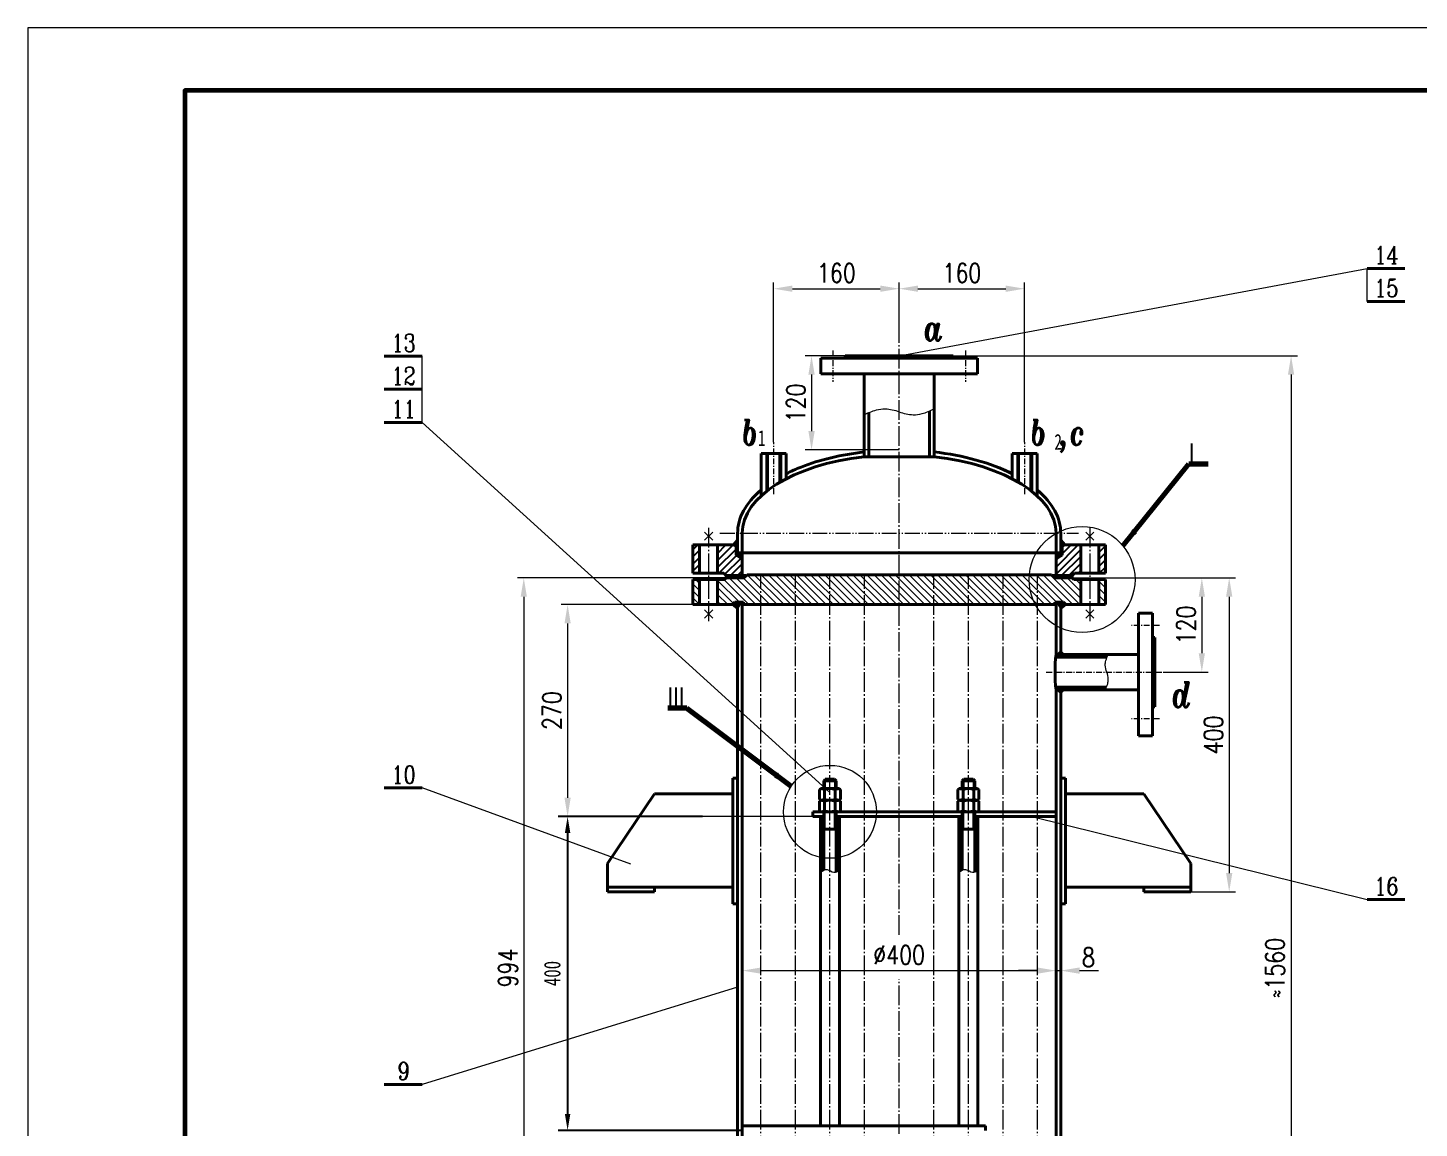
# Model space of a CAD drawing. Extents: x -43056 to 6363, y -23617 to 841.
# Drawn here: x 1611 to 3384, y -13310 to -11908 of the extents above; entities that cross this region are included whole.
import ezdxf
from ezdxf.enums import TextEntityAlignment as Align

# ---------------------------------------------------------------- set-up
doc = ezdxf.new("R2010")
doc.units = 0
doc.header["$LTSCALE"] = 10
doc.header["$PDMODE"] = 1
for name, pattern in [('JXX-L', [2.95, 1.9, -0.25, 0.15, -0.25, 0.15, -0.25]), ('ZXX-L', [3.28, 2.5, -0.3, 0.18, -0.3]), ('ZXX-S', [1.27, 0.75, -0.2, 0.12, -0.2])]:
    doc.linetypes.add(name, pattern=pattern)
doc.layers.get('Defpoints').update_dxf_attribs({"linetype": 'CONTINUOUS'})
doc.layers.add('5剖面线层', color=2, linetype='CONTINUOUS')
for name, color, linetype, lineweight in [('A 粗实线', 1, 'CONTINUOUS', 40), ('B 细实线', 7, 'CONTINUOUS', 18), ('C 文 字', 2, 'CONTINUOUS', 20), ('D 短中心线', 3, 'ZXX-S', 18), ('E 长中心线', 3, 'ZXX-L', 18), ('I 长双点线', 3, 'JXX-L', 18), ('J 标注尺寸', 2, 'CONTINUOUS', 18)]:
    doc.layers.add(name, color=color, linetype=linetype, lineweight=lineweight)
doc.styles.add('HZTXT', font='SIMFANG.TTF', dxfattribs={"width": 0.75})
doc.styles.add('ITALICT', font='ITALICT.shx', dxfattribs={"width": 0.7})
doc.styles.add('ROMANC', font='romanc', dxfattribs={"width": 0.7, "height": 6})
doc.styles.get("Standard").update_dxf_attribs({"font": 'SIMFANG.TTF'})
doc.styles.add('TH_GBDIM', font='romans.shx', dxfattribs={"width": 0.8, "bigfont": 'gbcbig.shx'})
doc.styles.add('标题中文', font='SIMFANG.TTF', dxfattribs={"width": 0.7})
doc.dimstyles.new('通用标注3.5', dxfattribs={"dimscale": 6, "dimtxt": 3.5, "dimasz": 3.5, "dimexe": 2, "dimexo": 0, "dimgap": 1.5, "dimtad": 1, "dimdec": 0, "dimzin": 0, "dimdsep": 46, "dimtxsty": 'HZTXT', "dimcen": 4, "dimadec": 0, "dimazin": 0, "dimtfac": 0.375, "dimtdec": 0, "dimtmove": 2, "dimatfit": 3, "dimfxl": 0, "dimtolj": 1, "dimtzin": 0, "dimarcsym": 0})
doc.dimstyles.new('通用标注4.0', dxfattribs={"dimscale": 8, "dimtxt": 3, "dimasz": 3, "dimexe": 1, "dimexo": 0, "dimgap": 1, "dimtad": 1, "dimdec": 0, "dimzin": 0, "dimdsep": 46, "dimtxsty": 'Standard', "dimcen": 0, "dimadec": 0, "dimazin": 0, "dimtfac": 0.375, "dimtdec": 0, "dimtmove": 2, "dimatfit": 3, "dimfxl": 0, "dimtzin": 0, "dimarcsym": 0})

# ---------------------------------------------------------------- blocks, each defined once
blk = doc.blocks.new('*D117')
at = {"layer": 'C 文 字', "color": 0}
for p, q in [((2790.4, -12326.3), (3229.1, -12326.3)), ((3221.1, -12350.3), (3221.1, -13862.3)), ((2790.4, -13886.3), (3229.1, -13886.3))]:
    blk.add_line(p, q, dxfattribs=at)
for points in [[(3217.1, -12350.3), (3225.1, -12350.3), (3221.1, -12326.3)], [(3217.1, -13862.3), (3225.1, -13862.3), (3221.1, -13886.3)]]:
    blk.add_solid(points, dxfattribs=at)
at = {"layer": 'Defpoints', "color": 0}
for p in [(2790.4, -12326.3), (2790.4, -13886.3), (3221.1, -13886.3)]:
    blk.add_point(p, dxfattribs=at)
at = {"layer": 'C 文 字', "color": 0, "insert": (3200.5, -13106.3), "char_height": 24, "attachment_point": 5, "rotation": 90, "style": 'TH_GBDIM'}
blk.add_mtext('≈1560', dxfattribs=at)
blk = doc.blocks.new('*D142')
at = {"layer": 'C 文 字', "color": 0, "lineweight": -2}
for p, q in [((2470.7, -12913.3), (2286.7, -12913.3)), ((2298.7, -12934.3), (2298.7, -13292.3)), ((2521.4, -13313.3), (2286.7, -13313.3))]:
    blk.add_line(p, q, dxfattribs=at)
at = {"layer": 'C 文 字', "color": 0}
for points in [[(2295.2, -12934.3), (2302.2, -12934.3), (2298.7, -12913.3)], [(2295.2, -13292.3), (2302.2, -13292.3), (2298.7, -13313.3)]]:
    blk.add_solid(points, dxfattribs=at)
at = {"layer": 'Defpoints', "color": 0}
for p in [(2470.7, -12913.3), (2298.7, -13313.3), (2521.4, -13313.3)]:
    blk.add_point(p, dxfattribs=at)
at = {"layer": 'C 文 字', "color": 0, "insert": (2279.2, -13113.3), "char_height": 21, "attachment_point": 5, "rotation": 90, "style": 'HZTXT'}
blk.add_mtext('\\A1;400', dxfattribs=at)
blk = doc.blocks.new('*D136')
at = {"layer": 'C 文 字', "color": 0}
for p, q in [((2458.4, -12643.3), (2290.7, -12643.3)), ((2298.7, -12667.3), (2298.7, -12889.3)), ((2611.4, -12913.3), (2290.7, -12913.3))]:
    blk.add_line(p, q, dxfattribs=at)
for points in [[(2294.7, -12667.3), (2302.7, -12667.3), (2298.7, -12643.3)], [(2294.7, -12889.3), (2302.7, -12889.3), (2298.7, -12913.3)]]:
    blk.add_solid(points, dxfattribs=at)
at = {"layer": 'Defpoints', "color": 0}
for p in [(2458.4, -12643.3), (2298.7, -12913.3), (2611.4, -12913.3)]:
    blk.add_point(p, dxfattribs=at)
at = {"layer": 'C 文 字', "color": 0, "insert": (2278.7, -12778.3), "char_height": 24, "attachment_point": 5, "rotation": 90, "style": 'TH_GBDIM'}
blk.add_mtext('270', dxfattribs=at)
blk = doc.blocks.new('*D109')
at = {"layer": 'C 文 字', "color": 0}
for p, q in [((2502.5, -12609.3), (2234.8, -12609.3)), ((2242.8, -12633.3), (2242.8, -13579.3)), ((2500.9, -13603.3), (2234.8, -13603.3))]:
    blk.add_line(p, q, dxfattribs=at)
for points in [[(2238.8, -12633.3), (2246.8, -12633.3), (2242.8, -12609.3)], [(2238.8, -13579.3), (2246.8, -13579.3), (2242.8, -13603.3)]]:
    blk.add_solid(points, dxfattribs=at)
at = {"layer": 'Defpoints', "color": 0}
for p in [(2502.5, -12609.3), (2242.8, -13603.3), (2500.9, -13603.3)]:
    blk.add_point(p, dxfattribs=at)
at = {"layer": 'C 文 字', "color": 0, "insert": (2222.8, -13106.3), "char_height": 24, "attachment_point": 5, "rotation": 90, "style": 'TH_GBDIM'}
blk.add_mtext('994', dxfattribs=at)
blk = doc.blocks.new('*D115')
at = {"layer": 'C 文 字', "color": 0}
for p, q in [((3107.3, -12609.3), (3150.2, -12609.3)), ((3142.2, -12633.3), (3142.2, -12985.3)), ((3093.4, -13009.3), (3150.2, -13009.3))]:
    blk.add_line(p, q, dxfattribs=at)
for points in [[(3138.2, -12633.3), (3146.2, -12633.3), (3142.2, -12609.3)], [(3138.2, -12985.3), (3146.2, -12985.3), (3142.2, -13009.3)]]:
    blk.add_solid(points, dxfattribs=at)
at = {"layer": 'Defpoints', "color": 0}
for p in [(3107.3, -12609.3), (3093.4, -13009.3), (3142.2, -13009.3)]:
    blk.add_point(p, dxfattribs=at)
at = {"layer": 'C 文 字', "color": 0, "insert": (3122.2, -12809.3), "char_height": 24, "attachment_point": 5, "rotation": 90, "style": 'TH_GBDIM'}
blk.add_mtext('400', dxfattribs=at)
blk = doc.blocks.new('*D112')
at = {"layer": 'C 文 字', "color": 0}
for p, q in [((2921.4, -13097.9), (2921.4, -13117.6)), ((2927.4, -13097.9), (2927.4, -13117.6)), ((2897.4, -13109.6), (2873.4, -13109.6)), ((2921.4, -13109.6), (2927.4, -13109.6)), ((2951.4, -13109.6), (2975.4, -13109.6))]:
    blk.add_line(p, q, dxfattribs=at)
for points in [[(2897.4, -13105.6), (2897.4, -13113.6), (2921.4, -13109.6)], [(2951.4, -13105.6), (2951.4, -13113.6), (2927.4, -13109.6)]]:
    blk.add_solid(points, dxfattribs=at)
at = {"layer": 'Defpoints', "color": 0}
for p in [(2921.4, -13097.9), (2927.4, -13097.9), (2927.4, -13109.6)]:
    blk.add_point(p, dxfattribs=at)
at = {"layer": 'C 文 字', "color": 0, "insert": (2962.8, -13092.7), "char_height": 24, "attachment_point": 5, "style": 'TH_GBDIM'}
blk.add_mtext('8', dxfattribs=at)
blk = doc.blocks.new('*D111')
at = {"layer": 'C 文 字', "color": 0}
for p, q in [((2521.4, -13084.7), (2521.4, -13117.6)), ((2921.4, -13097.9), (2921.4, -13117.6)), ((2545.4, -13109.6), (2897.4, -13109.6))]:
    blk.add_line(p, q, dxfattribs=at)
for points in [[(2545.4, -13105.6), (2545.4, -13113.6), (2521.4, -13109.6)], [(2897.4, -13105.6), (2897.4, -13113.6), (2921.4, -13109.6)]]:
    blk.add_solid(points, dxfattribs=at)
at = {"layer": 'Defpoints', "color": 0}
for p in [(2521.4, -13084.7), (2921.4, -13097.9), (2921.4, -13109.6)]:
    blk.add_point(p, dxfattribs=at)
at = {"layer": 'C 文 字', "color": 0, "insert": (2721.4, -13089.6), "char_height": 24, "attachment_point": 5, "style": 'TH_GBDIM'}
blk.add_mtext('{\\Ftxt.shx|c0;%%c}400', dxfattribs=at)
blk = doc.blocks.new('*D138')
at = {"layer": 'C 文 字', "color": 0}
for p, q in [((2721.4, -12285.6), (2721.4, -12232.8)), ((2881.4, -12436.2), (2881.4, -12232.8)), ((2745.4, -12240.8), (2857.4, -12240.8))]:
    blk.add_line(p, q, dxfattribs=at)
for points in [[(2745.4, -12236.8), (2745.4, -12244.8), (2721.4, -12240.8)], [(2857.4, -12236.8), (2857.4, -12244.8), (2881.4, -12240.8)]]:
    blk.add_solid(points, dxfattribs=at)
at = {"layer": 'Defpoints', "color": 0}
for p in [(2881.4, -12240.8), (2721.4, -12285.6), (2881.4, -12436.2)]:
    blk.add_point(p, dxfattribs=at)
at = {"layer": 'C 文 字', "color": 0, "insert": (2801.4, -12220.8), "char_height": 24, "attachment_point": 5, "style": 'TH_GBDIM'}
blk.add_mtext('160', dxfattribs=at)
blk = doc.blocks.new('*D137')
at = {"layer": 'C 文 字', "color": 0}
for p, q in [((2561.4, -12436.2), (2561.4, -12232.8)), ((2721.4, -12285.6), (2721.4, -12232.8)), ((2585.4, -12240.8), (2697.4, -12240.8))]:
    blk.add_line(p, q, dxfattribs=at)
for points in [[(2585.4, -12236.8), (2585.4, -12244.8), (2561.4, -12240.8)], [(2697.4, -12236.8), (2697.4, -12244.8), (2721.4, -12240.8)]]:
    blk.add_solid(points, dxfattribs=at)
at = {"layer": 'Defpoints', "color": 0}
for p in [(2721.4, -12240.8), (2721.4, -12285.6), (2561.4, -12436.2)]:
    blk.add_point(p, dxfattribs=at)
at = {"layer": 'C 文 字', "color": 0, "insert": (2641.4, -12220.8), "char_height": 24, "attachment_point": 5, "style": 'TH_GBDIM'}
blk.add_mtext('160', dxfattribs=at)
blk = doc.blocks.new('*D114')
at = {"layer": 'C 文 字', "color": 0}
for p, q in [((2654.3, -12326.3), (2601.7, -12326.3)), ((2609.7, -12350.3), (2609.7, -12422.3)), ((2721.4, -12446.3), (2601.7, -12446.3))]:
    blk.add_line(p, q, dxfattribs=at)
for points in [[(2605.7, -12350.3), (2613.7, -12350.3), (2609.7, -12326.3)], [(2605.7, -12422.3), (2613.7, -12422.3), (2609.7, -12446.3)]]:
    blk.add_solid(points, dxfattribs=at)
at = {"layer": 'Defpoints', "color": 0}
for p in [(2654.3, -12326.3), (2609.7, -12446.3), (2721.4, -12446.3)]:
    blk.add_point(p, dxfattribs=at)
at = {"layer": 'C 文 字', "color": 0, "insert": (2589.7, -12386.3), "char_height": 24, "attachment_point": 5, "rotation": 90, "style": 'TH_GBDIM'}
blk.add_mtext('120', dxfattribs=at)
blk = doc.blocks.new('*D110')
at = {"layer": 'C 文 字', "color": 0}
for p, q in [((2941.9, -12609.3), (3115.3, -12609.3)), ((3107.3, -12633.3), (3107.3, -12705.3)), ((3059.2, -12729.3), (3115.3, -12729.3))]:
    blk.add_line(p, q, dxfattribs=at)
for points in [[(3103.3, -12633.3), (3111.3, -12633.3), (3107.3, -12609.3)], [(3103.3, -12705.3), (3111.3, -12705.3), (3107.3, -12729.3)]]:
    blk.add_solid(points, dxfattribs=at)
at = {"layer": 'Defpoints', "color": 0}
for p in [(2941.9, -12609.3), (3059.2, -12729.3), (3107.3, -12729.3)]:
    blk.add_point(p, dxfattribs=at)
at = {"layer": 'C 文 字', "color": 0, "insert": (3087.3, -12669.3), "char_height": 24, "attachment_point": 5, "rotation": 90, "style": 'TH_GBDIM'}
blk.add_mtext('120', dxfattribs=at)

msp = doc.modelspace()

# ---------------------------------------------------------------- hatches: boundary and pattern name
at = {"layer": '5剖面线层'}
h = msp.add_hatch(dxfattribs=at)
h.set_pattern_fill('ANSI31', color=256, scale=2, angle=90, style=0)
h.set_pattern_definition([(225, (-1701.3, -2966.609), (-4.490128, 4.490128), [])])
h.paths.add_polyline_path([(2458.43, -12603.34), (2458.43, -12567.34), (2466.93, -12567.34), (2466.93, -12603.34)])
h.paths.add_polyline_path([(2500.93, -12606.34), (2497.93, -12603.34), (2489.93, -12603.34), (2489.93, -12567.34), (2510.24, -12567.34), (2513.43, -12569.19), (2513.43, -12580.34), (2521.43, -12584.96), (2521.43, -12606.34)])
h.paths.add_polyline_path([(2921.43, -12606.34), (2921.43, -12584.96), (2929.43, -12580.34), (2929.43, -12569.19), (2932.63, -12567.34), (2952.93, -12567.34), (2952.93, -12603.34), (2944.93, -12603.34), (2941.93, -12606.34)])
h.paths.add_polyline_path([(2975.93, -12603.34), (2975.93, -12567.34), (2984.43, -12567.34), (2984.43, -12603.34)])
at = {"layer": 'C 文 字'}
h = msp.add_hatch(dxfattribs=at)
h.set_pattern_fill('ANSI37', color=256, scale=0.5, style=0)
h.set_pattern_definition([(315, (-7841.3479, -20897.2727), (-1.12253202, -1.12253202), []), (225, (-7841.3479, -20897.2727), (-1.12253202, 1.12253202), [])])
h.paths.add_polyline_path([(2515.43, -12577.34), (2521.43, -12577.34), (2521.43, -12584.96), (2513.43, -12580.34), (2513.43, -12569.19), (2510.24, -12567.34), (2515.43, -12561.34)])
h.paths.add_polyline_path([(2521.43, -12609.34), (2500.93, -12609.34), (2500.93, -12606.34), (2521.43, -12606.34)])
h.paths.add_polyline_path([(2515.43, -12647.27), (2515.43, -12648.35), (2508.93, -12643.34), (2511.93, -12640.34), (2519.43, -12640.34)])
h = msp.add_hatch(dxfattribs=at)
h.set_pattern_fill('ANSI37', color=256, scale=0.5, style=0)
h.set_pattern_definition([(225, (13284.2145, -20897.2727), (1.12253202, -1.12253202), []), (315, (13284.2145, -20897.2727), (1.12253202, 1.12253202), [])])
h.paths.add_polyline_path([(2927.43, -12577.34), (2921.43, -12577.34), (2921.43, -12584.96), (2929.43, -12580.34), (2929.43, -12569.19), (2932.63, -12567.34), (2927.43, -12561.34)])
h.paths.add_polyline_path([(2921.43, -12609.34), (2941.93, -12609.34), (2941.93, -12606.34), (2921.43, -12606.34)])
h.paths.add_polyline_path([(2927.43, -12647.27), (2927.43, -12648.35), (2933.93, -12643.34), (2930.93, -12640.34), (2923.43, -12640.34)])
h = msp.add_hatch(dxfattribs=at)
h.set_pattern_fill('ANSI31', color=256, scale=2, style=0)
h.set_pattern_definition([(315, (-7841.348, -20897.273), (-4.490128, -4.490128), [])])
h.paths.add_polyline_path([(2466.93, -12643.34), (2458.43, -12643.34), (2458.43, -12611.34), (2466.93, -12611.34)])
h.paths.add_polyline_path([(2721.43, -12643.34), (2522.93, -12643.34), (2522.93, -12640.34), (2511.93, -12640.34), (2508.93, -12643.34), (2489.93, -12643.34), (2489.93, -12611.34), (2498.93, -12611.34), (2500.93, -12609.34), (2523.43, -12609.34), (2527.43, -12605.34), (2721.43, -12605.34)])
h.paths.add_polyline_path([(2952.93, -12643.34), (2933.93, -12643.34), (2930.93, -12640.34), (2919.93, -12640.34), (2919.93, -12643.34), (2721.43, -12643.34), (2721.43, -12605.34), (2915.43, -12605.34), (2919.43, -12609.34), (2941.93, -12609.34), (2943.93, -12611.34), (2952.93, -12611.34)])
h.paths.add_polyline_path([(2984.43, -12643.34), (2975.93, -12643.34), (2975.93, -12611.34), (2984.43, -12611.34)])

# ---------------------------------------------------------------- linework, layer by layer
at = {"layer": 'A 粗实线'}
for p, q in [((3318.09, -12214.88), (3366.23, -12214.88)), ((3318.09, -12257.01), (3366.23, -12257.01)), ((2064.97, -12326.8), (2113.11, -12326.8)), ((2652.43, -12329.34), (2652.43, -12326.34)), ((2652.43, -12326.34), (2790.43, -12326.34)), ((2790.43, -12329.34), (2790.43, -12326.34)), ((2790.43, -12326.34), (2790.43, -12326.34)), ((2621.43, -12349.34), (2621.43, -12329.34)), ((2621.43, -12329.34), (2821.43, -12329.34)), ((2821.43, -12329.34), (2821.43, -12349.34)), ((2621.43, -12349.34), (2821.43, -12349.34)), ((2676.93, -12349.34), (2676.93, -12454.85)), ((2765.93, -12349.34), (2765.93, -12454.85)), ((2064.97, -12368.94), (2113.11, -12368.94)), ((2682.93, -12398.55), (2682.93, -12454.85)), ((2759.93, -12396.72), (2759.93, -12454.85)), ((2064.97, -12411.07), (2113.11, -12411.07)), ((2545.43, -12450.58), (2545.43, -12504.85)), ((2577.43, -12450.58), (2545.43, -12450.58)), ((2553.42, -12450.58), (2553.42, -12498.1)), ((2569.45, -12450.58), (2569.45, -12487.34)), ((2577.43, -12450.58), (2577.43, -12482.95)), ((2865.43, -12450.58), (2897.43, -12450.58)), ((2865.43, -12450.58), (2865.43, -12482.95)), ((2873.42, -12450.58), (2873.42, -12487.34)), ((2889.45, -12450.58), (2889.45, -12498.1)), ((2897.43, -12450.58), (2897.43, -12504.85)), ((2676.93, -12454.85), (2765.93, -12454.85)), ((2515.43, -12552.34), (2515.43, -12577.34)), ((2521.43, -12552.34), (2521.43, -12609.34)), ((2921.43, -12552.34), (2921.43, -12609.34)), ((2927.43, -12552.34), (2927.43, -12577.34)), ((2458.43, -12603.34), (2458.43, -12567.34)), ((2458.43, -12567.34), (2510.24, -12567.34)), ((2466.93, -12567.34), (2466.93, -12603.34)), ((2489.93, -12567.34), (2489.93, -12603.34)), ((2515.43, -12561.34), (2510.24, -12567.34)), ((2510.24, -12567.34), (2513.43, -12569.19)), ((2513.43, -12580.34), (2513.43, -12569.19)), ((2927.43, -12561.34), (2932.63, -12567.34)), ((2932.63, -12567.34), (2929.43, -12569.19)), ((2929.43, -12580.34), (2929.43, -12569.19)), ((2984.43, -12567.34), (2932.63, -12567.34)), ((2952.93, -12567.34), (2952.93, -12603.34)), ((2975.93, -12567.34), (2975.93, -12603.34)), ((2984.43, -12603.34), (2984.43, -12567.34)), ((2513.43, -12580.34), (2521.43, -12584.96)), ((2515.43, -12577.34), (2721.43, -12577.34)), ((2515.43, -12577.34), (2521.43, -12577.34)), ((2721.43, -12577.34), (2927.43, -12577.34)), ((2927.43, -12577.34), (2921.43, -12577.34)), ((2929.43, -12580.34), (2921.43, -12584.96)), ((2458.43, -12603.34), (2497.93, -12603.34)), ((2458.43, -12611.34), (2498.93, -12611.34)), ((2458.43, -12611.34), (2458.43, -12643.34)), ((2466.93, -12611.34), (2466.93, -12643.34)), ((2489.93, -12611.34), (2489.93, -12643.34)), ((2500.93, -12606.34), (2497.93, -12603.34)), ((2500.93, -12609.34), (2498.93, -12611.34)), ((2500.93, -12606.34), (2526.43, -12606.34)), ((2500.93, -12606.34), (2500.93, -12609.34)), ((2500.93, -12609.34), (2523.43, -12609.34)), ((2523.43, -12609.34), (2527.43, -12605.34)), ((2527.43, -12605.34), (2721.43, -12605.34)), ((2915.43, -12605.34), (2721.43, -12605.34)), ((2919.43, -12609.34), (2915.43, -12605.34)), ((2941.93, -12606.34), (2916.43, -12606.34)), ((2941.93, -12609.34), (2919.43, -12609.34)), ((2941.93, -12606.34), (2944.93, -12603.34)), ((2941.93, -12606.34), (2941.93, -12609.34)), ((2941.93, -12609.34), (2943.93, -12611.34)), ((2984.43, -12611.34), (2943.93, -12611.34)), ((2984.43, -12603.34), (2944.93, -12603.34)), ((2952.93, -12611.34), (2952.93, -12643.34)), ((2975.93, -12611.34), (2975.93, -12643.34)), ((2984.43, -12611.34), (2984.43, -12643.34)), ((2508.93, -12643.34), (2458.43, -12643.34)), ((2508.93, -12643.34), (2511.93, -12640.34)), ((2508.93, -12643.34), (2515.43, -12648.35)), ((2522.93, -12640.34), (2511.93, -12640.34)), ((2519.43, -12640.34), (2515.43, -12647.27)), ((2515.43, -12647.27), (2515.43, -12799.34)), ((2521.43, -12640.34), (2521.43, -12799.34)), ((2921.43, -12643.34), (2521.43, -12643.34)), ((2522.93, -12643.34), (2522.93, -12640.34)), ((2919.93, -12643.34), (2919.93, -12640.34)), ((2919.93, -12640.34), (2930.93, -12640.34)), ((2921.43, -12640.34), (2921.43, -12706.84)), ((2923.43, -12640.34), (2927.43, -12647.27)), ((2933.93, -12643.34), (2927.43, -12648.35)), ((2927.43, -12647.27), (2927.43, -12706.84)), ((2933.93, -12643.34), (2930.93, -12640.34)), ((2984.43, -12643.34), (2933.93, -12643.34)), ((3026.43, -12810.34), (3026.43, -12654.34)), ((3044.43, -12654.34), (3026.43, -12654.34)), ((3044.43, -12810.34), (3044.43, -12654.34)), ((3047.43, -12685.34), (3044.43, -12685.34)), ((3047.43, -12773.34), (3047.43, -12685.34)), ((2986.39, -12710.34), (2921.07, -12710.34)), ((3026.43, -12706.84), (2921.43, -12706.84)), ((2985.84, -12748.34), (2921.07, -12748.34)), ((2921.43, -12751.84), (2921.43, -13572.34)), ((3026.43, -12751.84), (2921.43, -12751.84)), ((2927.43, -12751.84), (2927.43, -13565.42)), ((3044.43, -12773.34), (3047.43, -12773.34)), ((2515.43, -12799.34), (2515.43, -13033.34)), ((2521.43, -12799.34), (2521.43, -13480.84)), ((3044.43, -12810.34), (3026.43, -12810.34)), ((2064.97, -12876.91), (2113.11, -12876.91)), ((2509.43, -12864.34), (2509.43, -13024.34)), ((2515.43, -12864.34), (2509.43, -12864.34)), ((2621.49, -12877.74), (2619.68, -12878.79)), ((2633.18, -12877.74), (2621.49, -12877.74)), ((2625.18, -12867.84), (2627.18, -12865.84)), ((2633.18, -12867.84), (2625.18, -12867.84)), ((2625.18, -12867.84), (2625.18, -12877.74)), ((2633.18, -12865.84), (2627.18, -12865.84)), ((2633.18, -12865.84), (2639.18, -12865.84)), ((2633.18, -12867.84), (2641.18, -12867.84)), ((2633.18, -12877.74), (2644.87, -12877.74)), ((2641.18, -12867.84), (2639.18, -12865.84)), ((2641.18, -12867.84), (2641.18, -12877.74)), ((2644.87, -12877.74), (2646.68, -12878.79)), ((2798, -12877.74), (2796.19, -12878.79)), ((2809.69, -12877.74), (2798, -12877.74)), ((2801.69, -12867.84), (2803.69, -12865.84)), ((2809.69, -12867.84), (2801.69, -12867.84)), ((2801.69, -12867.84), (2801.69, -12877.74)), ((2809.69, -12865.84), (2803.69, -12865.84)), ((2809.69, -12865.84), (2815.69, -12865.84)), ((2809.69, -12867.84), (2817.69, -12867.84)), ((2809.69, -12877.74), (2821.38, -12877.74)), ((2817.69, -12867.84), (2815.69, -12865.84)), ((2817.69, -12867.84), (2817.69, -12877.74)), ((2821.38, -12877.74), (2823.19, -12878.79)), ((2927.43, -12864.34), (2933.43, -12864.34)), ((2933.43, -12864.34), (2933.43, -13024.34)), ((2409.43, -12884.34), (2349.43, -12973.34)), ((2509.43, -12884.34), (2409.43, -12884.34)), ((2619.68, -12891.5), (2619.68, -12878.79)), ((2621.49, -12892.54), (2619.68, -12891.5)), ((2621.49, -12892.54), (2619.68, -12893.59)), ((2619.68, -12893.59), (2619.68, -12906.3)), ((2633.18, -12892.54), (2621.49, -12892.54)), ((2633.18, -12892.54), (2621.49, -12892.54)), ((2626.43, -12891.5), (2626.43, -12878.79)), ((2626.43, -12893.59), (2626.43, -12906.3)), ((2633.18, -12892.54), (2644.87, -12892.54)), ((2633.18, -12892.54), (2644.87, -12892.54)), ((2639.93, -12891.5), (2639.93, -12878.79)), ((2639.93, -12893.59), (2639.93, -12906.3)), ((2644.87, -12892.54), (2646.68, -12891.5)), ((2644.87, -12892.54), (2646.68, -12893.59)), ((2646.68, -12891.5), (2646.68, -12878.79)), ((2646.68, -12893.59), (2646.68, -12906.3)), ((2796.19, -12891.5), (2796.19, -12878.79)), ((2798, -12892.54), (2796.19, -12891.5)), ((2798, -12892.54), (2796.19, -12893.59)), ((2796.19, -12893.59), (2796.19, -12906.3)), ((2809.69, -12892.54), (2798, -12892.54)), ((2809.69, -12892.54), (2798, -12892.54)), ((2802.94, -12891.5), (2802.94, -12878.79)), ((2802.94, -12893.59), (2802.94, -12906.3)), ((2809.69, -12892.54), (2821.38, -12892.54)), ((2809.69, -12892.54), (2821.38, -12892.54)), ((2816.44, -12891.5), (2816.44, -12878.79)), ((2816.44, -12893.59), (2816.44, -12906.3)), ((2821.38, -12892.54), (2823.19, -12891.5)), ((2821.38, -12892.54), (2823.19, -12893.59)), ((2823.19, -12891.5), (2823.19, -12878.79)), ((2823.19, -12893.59), (2823.19, -12906.3)), ((2933.43, -12884.34), (3033.43, -12884.34)), ((3033.43, -12884.34), (3093.43, -12973.34)), ((2611.43, -12907.34), (2921.43, -12907.34)), ((2611.43, -12907.34), (2611.43, -12913.34)), ((2611.43, -12913.34), (2625.18, -12913.34)), ((2621.49, -12907.34), (2619.68, -12906.3)), ((2620.98, -13307.34), (2620.98, -12913.34)), ((2633.18, -12907.34), (2621.49, -12907.34)), ((2622.98, -12982.86), (2622.98, -12913.34)), ((2625.18, -12929.25), (2625.18, -12907.34)), ((2633.18, -12907.34), (2644.87, -12907.34)), ((2641.18, -12929.25), (2641.18, -12907.34)), ((2641.18, -12913.34), (2801.69, -12913.34)), ((2643.38, -12983.19), (2643.38, -12913.34)), ((2644.87, -12907.34), (2646.68, -12906.3)), ((2645.38, -13307.34), (2645.38, -12913.34)), ((2798, -12907.34), (2796.19, -12906.3)), ((2797.49, -13307.34), (2797.49, -12913.34)), ((2809.69, -12907.34), (2798, -12907.34)), ((2799.49, -12982.86), (2799.49, -12913.34)), ((2801.69, -12929.25), (2801.69, -12907.34)), ((2809.69, -12907.34), (2821.38, -12907.34)), ((2817.69, -12929.25), (2817.69, -12907.34)), ((2817.69, -12913.34), (2921.43, -12913.34)), ((2819.89, -12983.19), (2819.89, -12913.34)), ((2821.38, -12907.34), (2823.19, -12906.3)), ((2821.89, -13307.34), (2821.89, -12913.34)), ((2625.18, -12929.25), (2641.18, -12929.25)), ((2625.18, -12981.69), (2625.18, -12929.25)), ((2641.18, -12984.04), (2641.18, -12929.25)), ((2801.69, -12929.25), (2817.69, -12929.25)), ((2801.69, -12981.69), (2801.69, -12929.25)), ((2817.69, -12984.04), (2817.69, -12929.25)), ((2349.43, -12973.34), (2349.43, -13003.34)), ((3093.43, -12973.34), (3093.43, -13003.34)), ((2349.43, -13003.34), (2509.43, -13003.34)), ((2349.43, -13003.34), (2349.43, -13009.34)), ((2349.43, -13009.34), (2409.43, -13009.34)), ((2409.43, -13009.34), (2409.43, -13003.34)), ((3093.43, -13003.34), (2933.43, -13003.34)), ((3033.43, -13009.34), (3033.43, -13003.34)), ((3093.43, -13009.34), (3033.43, -13009.34)), ((3093.43, -13003.34), (3093.43, -13009.34)), ((3318.09, -13019.04), (3366.23, -13019.04)), ((2509.43, -13024.34), (2515.43, -13024.34)), ((2515.43, -13033.34), (2515.43, -13480.84)), ((2933.43, -13024.34), (2927.43, -13024.34)), ((2064.97, -13254.58), (2113.11, -13254.58)), ((2831.43, -13307.34), (2521.43, -13307.34)), ((2831.43, -13313.34), (2831.43, -13307.34))]:
    msp.add_line(p, q, dxfattribs=at)
at = {"layer": 'A 粗实线', "color": 5, "lineweight": 60}
msp.add_lwpolyline([(1810.51, -15188.45), (6282.51, -15188.45), (6282.51, -11988.45), (1810.51, -11988.45)], close=True, dxfattribs=at)
at = {"layer": 'A 粗实线'}
for centre, radius, start, end in [((3120.16, -12729.34), 200, 173.54055, 186.45945), ((2617.73, -12907.75), 30.23, 73.27658, 82.8585), ((2633.18, -12900.08), 22.34, 90, 107.58795), ((2633.18, -12900.08), 22.34, 72.41205, 90), ((2648.63, -12907.75), 30.23, 97.1415, 106.72342), ((2794.24, -12907.75), 30.23, 73.27658, 82.8585), ((2809.69, -12900.08), 22.34, 90, 107.58795), ((2809.69, -12900.08), 22.34, 72.41205, 90), ((2825.14, -12907.75), 30.23, 97.1415, 106.72342), ((2617.73, -12862.54), 30.23, 277.1415, 286.72342), ((2617.73, -12922.55), 30.23, 73.27658, 82.8585), ((2633.18, -12870.21), 22.34, 252.41205, 270), ((2633.18, -12914.88), 22.34, 90, 107.58795), ((2633.18, -12870.21), 22.34, 270, 287.58795), ((2633.18, -12914.88), 22.34, 72.41205, 90), ((2648.63, -12862.54), 30.23, 253.27658, 262.8585), ((2648.63, -12922.55), 30.23, 97.1415, 106.72342), ((2794.24, -12862.54), 30.23, 277.1415, 286.72342), ((2794.24, -12922.55), 30.23, 73.27658, 82.8585), ((2809.69, -12870.21), 22.34, 252.41205, 270), ((2809.69, -12914.88), 22.34, 90, 107.58795), ((2809.69, -12870.21), 22.34, 270, 287.58795), ((2809.69, -12914.88), 22.34, 72.41205, 90), ((2825.14, -12862.54), 30.23, 253.27658, 262.8585), ((2825.14, -12922.55), 30.23, 97.1415, 106.72342), ((2617.73, -12877.34), 30.23, 277.1415, 286.72342), ((2633.18, -12885.01), 22.34, 252.41205, 270), ((2633.18, -12885.01), 22.34, 270, 287.58795), ((2648.63, -12877.34), 30.23, 253.27658, 262.8585), ((2794.24, -12877.34), 30.23, 277.1415, 286.72342), ((2809.69, -12885.01), 22.34, 252.41205, 270), ((2809.69, -12885.01), 22.34, 270, 287.58795), ((2825.14, -12877.34), 30.23, 253.27658, 262.8585)]:
    msp.add_arc(centre, radius, start, end, dxfattribs=at)
at = {"layer": 'A 粗实线', "extrusion": (0, 0, -1)}
for major_axis, ratio, start_param, end_param in [((206, 0), 0.5145631, 4.0603654, 4.4946532), ((206, 0), 0.5145631, 4.9301248, 5.4864279), ((200, 0), 0.5, 3.1415927, 4.488011), ((206, 0), 0.5145631, 3.9383501, 4.0603654), ((200, 0), 0.5, 4.936767, 6.2831853), ((206, 0), 0.5145631, 3.1415927, 3.6880537), ((206, 0), 0.5145631, 5.7367242, 6.2831853)]:
    msp.add_ellipse((2721.43, -12552.34), major_axis=major_axis, ratio=ratio, start_param=start_param, end_param=end_param, dxfattribs=at)
at = {"layer": 'A 粗实线'}
msp.add_ellipse((2721.43, -12552.34), major_axis=(-206, 0), ratio=0.5145631, start_param=3.9383501, end_param=4.0603654, dxfattribs=at)
for points in [[(2921.43, -12706.84), (2927.43, -12700.84), (2933.43, -12706.84)], [(2921.43, -12751.84), (2927.43, -12757.84), (2933.43, -12751.84)]]:
    msp.add_solid(points, dxfattribs=at)
at = {"layer": 'B 细实线'}
for p, q in [((3318.09, -12257.01), (3318.09, -12214.88)), ((2113.11, -12368.94), (2113.11, -12326.8)), ((2113.11, -12411.07), (2113.11, -12368.94)), ((2551.36, -12450.58), (2551.36, -12499.73)), ((2571.51, -12450.58), (2571.51, -12486.16)), ((2871.36, -12450.58), (2871.36, -12486.16)), ((2891.51, -12450.58), (2891.51, -12499.73)), ((2473.22, -12561.37), (2483.65, -12550.94)), ((2473.22, -12550.94), (2483.65, -12561.37)), ((2969.65, -12550.94), (2959.22, -12561.37)), ((2969.65, -12561.37), (2959.22, -12550.94)), ((2473.22, -12650.13), (2483.65, -12660.57)), ((2473.22, -12660.57), (2483.65, -12650.13)), ((2969.65, -12650.13), (2959.22, -12660.57)), ((2969.65, -12660.57), (2959.22, -12650.13)), ((2627.18, -12865.84), (2627.18, -12877.74)), ((2639.18, -12865.84), (2639.18, -12877.74)), ((2803.69, -12865.84), (2803.69, -12877.74)), ((2815.69, -12865.84), (2815.69, -12877.74)), ((2627.18, -12929.25), (2627.18, -12907.34)), ((2639.18, -12929.25), (2639.18, -12907.34)), ((2803.69, -12929.25), (2803.69, -12907.34)), ((2815.69, -12929.25), (2815.69, -12907.34))]:
    msp.add_line(p, q, dxfattribs=at)
msp.add_lwpolyline([(1610.51, -15268.45), (6362.51, -15268.45), (6362.51, -11908.45), (1610.51, -11908.45)], close=True, dxfattribs=at)
for points in [[(2676.93, -12401.34, -0.051394), (2692.32, -12395.31, -0.0747555), (2703.63, -12393.93, -0.0891729), (2721.43, -12397.64, 0.0891729), (2739.23, -12401.34, 0.0747555), (2750.55, -12399.96, 0.051394), (2765.93, -12393.93)], [(2984.24, -12751.84, 0.051394), (2987.29, -12744.06, 0.0747555), (2987.99, -12738.34, 0.0891729), (2986.12, -12729.34, -0.0891729), (2984.24, -12720.34, -0.0747555), (2984.94, -12714.63, -0.051394), (2987.99, -12706.84)]]:
    msp.add_lwpolyline(points, format="xyb", dxfattribs=at)
for points in [[(2620.98, -12984.1), (2629.69, -12980.83), (2638.32, -12984.34), (2645.38, -12982.21)], [(2797.49, -12984.1), (2806.19, -12980.83), (2814.83, -12984.34), (2821.89, -12982.21)]]:
    msp.add_spline(points, degree=3, dxfattribs=at)
at = {"layer": 'C 文 字'}
for p, q in [((2721.43, -12326.34), (3318.09, -12214.88)), ((2633.18, -12882.64), (2113.11, -12411.07)), ((2379.42, -12973.92), (2113.11, -12876.91)), ((2890.46, -12913.34), (3318.09, -13019.04)), ((2515.43, -13130.82), (2113.11, -13254.58))]:
    msp.add_line(p, q, dxfattribs=at)
for centre, radius in [((2954.61, -12611.34), 67.5), ((2633.18, -12907.34), 59.22)]:
    msp.add_circle(centre, radius, dxfattribs=at)
at = {"layer": 'D 短中心线'}
for p, q in [((2636.93, -12319.34), (2636.93, -12359.34)), ((2805.93, -12319.34), (2805.93, -12359.34)), ((2561.43, -12502.59), (2561.43, -12436.19)), ((2881.43, -12502.59), (2881.43, -12436.19)), ((3053.43, -12669.84), (3017.43, -12669.84)), ((2908.91, -12729.34), (3059.16, -12729.34)), ((3053.43, -12788.84), (3017.43, -12788.84))]:
    msp.add_line(p, q, dxfattribs=at)
at = {"layer": 'E 长中心线'}
for p, q in [((2721.43, -13064.03), (2721.43, -12285.64)), ((2478.43, -12545.45), (2478.43, -12664.23)), ((2964.43, -12545.45), (2964.43, -12664.23)), ((2544.92, -13607.34), (2544.92, -12605.34)), ((2589.05, -13607.34), (2589.05, -12605.34)), ((2633.18, -13607.34), (2633.18, -12605.34)), ((2677.31, -13607.34), (2677.31, -12605.34)), ((2765.56, -13607.34), (2765.56, -12605.34)), ((2809.69, -13607.34), (2809.69, -12605.34)), ((2853.82, -13607.34), (2853.82, -12605.34)), ((2897.94, -13607.34), (2897.94, -12605.34)), ((2721.43, -13908.07), (2721.43, -13120.49))]:
    msp.add_line(p, q, dxfattribs=at)
at = {"layer": 'I 长双点线'}
msp.add_line((2492.72, -12552.34), (2950.15, -12552.34), dxfattribs=at)

# ---------------------------------------------------------------- texts
at = {"layer": 'C 文 字', "style": 'ROMANC', "width": 0.8}
for s, height, p in [('14', 22.582, (3342.68, -12197.93)), ('15', 22.582, (3342.68, -12240.07)), ('13', 22.582, (2089.56, -12309.86)), ('12', 22.582, (2089.56, -12351.99)), ('11', 22.582, (2089.56, -12394.13)), ('10', 22.582, (2089.56, -12859.97)), ('16', 22.582, (3342.68, -13002.09)), ('9', 22.58, (2089.56, -13237.63))]:
    msp.add_text(s, height=height, dxfattribs=at).set_placement(p, align=Align.MIDDLE)
at = {"layer": 'C 文 字', "style": 'ITALICT', "width": 0.8}
for s, p in [('a', (2752.06, -12306.74)), ('b', (2520.01, -12439.85)), ('b ,c', (2887.7, -12439.85)), ('d', (3068.19, -12774.02))]:
    msp.add_text(s, height=32, dxfattribs=at).set_placement(p)
at = {"layer": 'C 文 字', "char_height": 24, "attachment_point": 9, "style": 'HZTXT'}
for s, insert in [('Ⅰ', (3106.55, -12461.79)), ('Ⅲ', (2449.13, -12772.85))]:
    msp.add_mtext(s, dxfattribs=dict(at, insert=insert))
at = {"layer": 'J 标注尺寸', "style": '标题中文', "width": 0.7}
for s, p in [('1', (2541.3, -12441.21)), ('2', (2919.31, -12446.05))]:
    msp.add_text(s, height=20.16, dxfattribs=at).set_placement(p)

# ---------------------------------------------------------------- dimensions: what is measured, and where the dimension line sits
at = {"layer": 'C 文 字'}
for base, p1, p2, picture, middle in [((2721.43, -12240.84), (2561.43, -12436.19), (2721.43, -12285.64), '*D137', (2641.43, -12220.84)), ((2881.43, -12240.84), (2721.43, -12285.64), (2881.43, -12436.19), '*D138', (2801.43, -12220.84))]:
    dim = msp.add_linear_dim(base=base, p1=p1, p2=p2, dimstyle='通用标注4.0', override={"dimtxsty": 'TH_GBDIM', "dimlwd": 65535, "dimlwe": 65535}, dxfattribs=at)
    dim.commit()
    dim.dimension.update_dxf_attribs({"geometry": picture, "text_midpoint": middle})
for base, p1, p2, picture, middle in [((2609.66, -12446.34), (2654.34, -12326.34), (2721.43, -12446.34), '*D114', (2589.66, -12386.34)), ((2242.78, -13603.34), (2502.51, -12609.34), (2500.93, -13603.34), '*D109', (2222.78, -13106.34)), ((3107.29, -12729.34), (2941.93, -12609.34), (3059.16, -12729.34), '*D110', (3087.29, -12669.34)), ((3142.19, -13009.34), (3107.29, -12609.34), (3093.43, -13009.34), '*D115', (3122.19, -12809.34)), ((2298.71, -12913.34), (2458.43, -12643.34), (2611.43, -12913.34), '*D136', (2278.71, -12778.34))]:
    dim = msp.add_linear_dim(base=base, p1=p1, p2=p2, angle=90, dimstyle='通用标注4.0', override={"dimtxsty": 'TH_GBDIM', "dimlwd": 65535, "dimlwe": 65535}, dxfattribs=at)
    dim.commit()
    dim.dimension.update_dxf_attribs({"geometry": picture, "text_midpoint": middle})
dim = msp.add_linear_dim(base=(3221.12, -13886.34), p1=(2790.43, -12326.34), p2=(2790.43, -13886.34), angle=90, text='≈<>', dimstyle='通用标注4.0', override={"dimtxsty": 'TH_GBDIM', "dimlwd": 65535, "dimlwe": 65535}, dxfattribs=at)
dim.commit()
dim.dimension.update_dxf_attribs({"geometry": '*D117', "text_midpoint": (3200.46, -13106.34)})
dim = msp.add_linear_dim(base=(2298.71, -13313.34), p1=(2470.74, -12913.34), p2=(2521.43, -13313.34), angle=90, dimstyle='通用标注3.5', dxfattribs=at)
dim.commit()
dim.dimension.update_dxf_attribs({"geometry": '*D142', "text_midpoint": (2279.21, -13113.34)})
dim = msp.add_linear_dim(base=(2921.43, -13109.63), p1=(2521.43, -13084.66), p2=(2921.43, -13097.92), text='{\\Ftxt.shx|c0;%%c}<>', dimstyle='通用标注4.0', override={"dimtxsty": 'TH_GBDIM', "dimlwd": 65535, "dimlwe": 65535}, dxfattribs=at)
dim.commit()
dim.dimension.update_dxf_attribs({"geometry": '*D111', "text_midpoint": (2721.43, -13089.63)})
dim = msp.add_linear_dim(base=(2927.43, -13109.63), p1=(2921.43, -13097.92), p2=(2927.43, -13097.92), text='8', dimstyle='通用标注4.0', override={"dimtxsty": 'TH_GBDIM', "dimlwd": 65535, "dimlwe": 65535}, dxfattribs=at)
dim.commit()
dim.dimension.update_dxf_attribs({"geometry": '*D112', "text_midpoint": (2962.8, -13092.67), "dimtype": 160})

# ---------------------------------------------------------------- leaders
for points in [[(3006.69, -12568.4), (3090.87, -12463.91), (3115.57, -12463.91)], [(2583.69, -12874.81), (2450.66, -12775.36), (2426.3, -12775.36)]]:
    msp.add_leader(points, dimstyle='通用标注4.0', override={"dimgap": 1, "dimtad": 0, "dimtxsty": 'TH_GBDIM', "dimlwd": 65535, "dimlwe": 65535}, dxfattribs=at)

doc.saveas('drawing.dxf')
